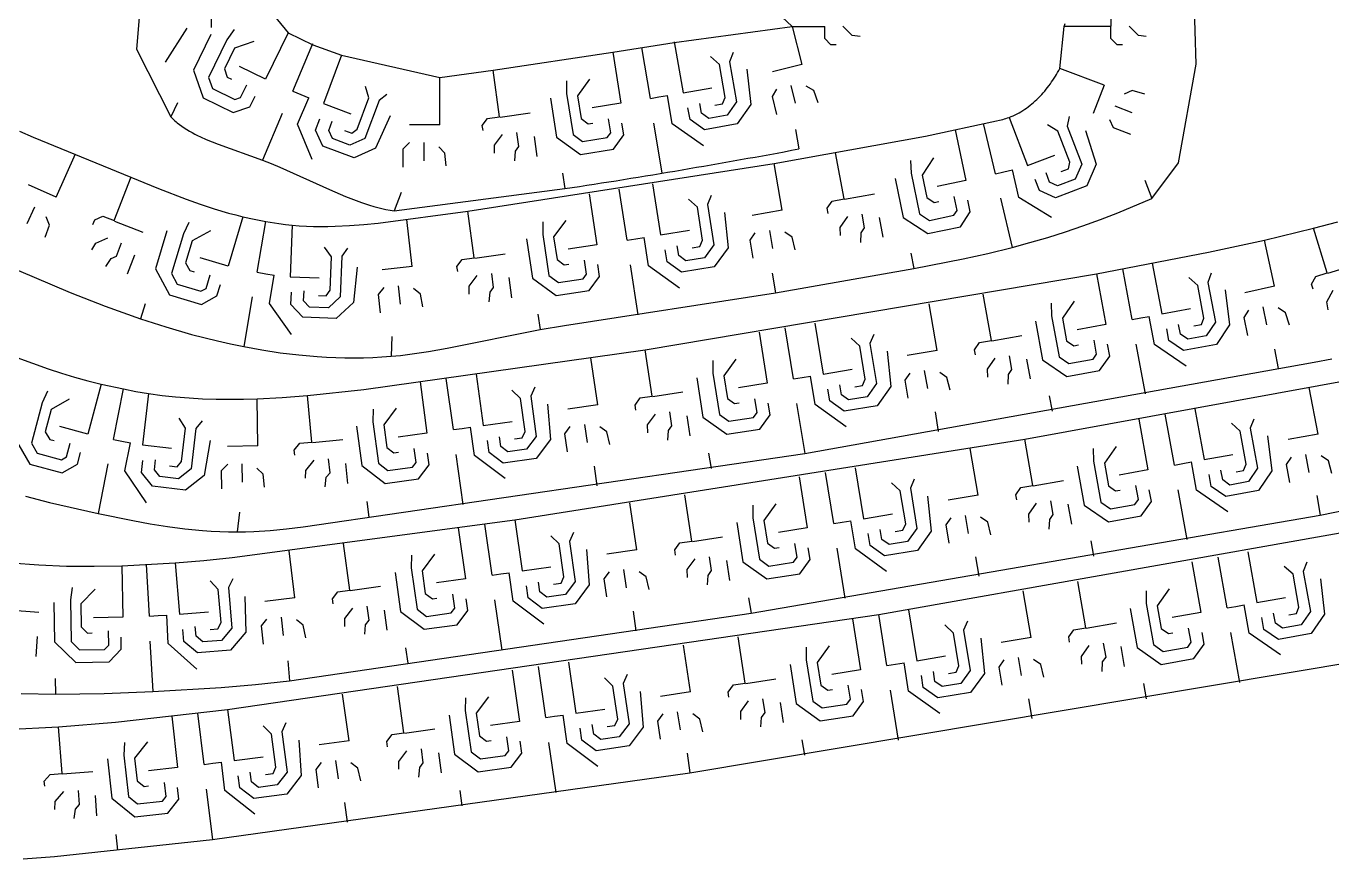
# Model space of a CAD drawing. Extents: x -16 to 156, y 12 to 93.
# Drawn here: x 50.5 to 113.2, y 11.7 to 51.6 of the extents above; entities that cross this region are included whole.
import ezdxf

# ---------------------------------------------------------------- set-up
doc = ezdxf.new("R2010")
doc.units = 0
doc.layers.add('1_-_LINES', color=1, linetype='CONTINUOUS')

msp = doc.modelspace()

# ---------------------------------------------------------------- linework, layer by layer
at = {"layer": '1_-_LINES'}
for p, q in [((106.657, 49.793), (106.462, 55.472)), ((55.996, 52.996), (55.784, 50.501)), ((59.379, 53.011), (59.379, 51.545)), ((61.649, 53.031), (63.071, 51.295)), ((87.265, 51.591), (85.761, 53.002)), ((102.578, 51.611), (102.578, 53.076)), ((57.181, 49.876), (58.221, 51.511)), ((60.476, 51.446), (60.123, 50.95)), ((81.599, 50.825), (87.265, 51.591)), ((87.265, 51.591), (87.726, 49.775)), ((87.265, 51.591), (88.82, 51.591)), ((88.819, 51.011), (88.82, 51.591)), ((90.142, 51.16), (89.692, 51.61)), ((100.104, 49.574), (100.308, 51.591)), ((100.308, 51.591), (100.36, 51.736)), ((102.558, 51.591), (100.308, 51.591)), ((102.558, 51.011), (102.558, 51.591)), ((103.88, 51.161), (103.43, 51.611)), ((59.36, 51.21), (58.529, 49.501)), ((60.123, 50.95), (59.248, 49.151)), ((61.421, 50.874), (60.485, 50.551)), ((63.071, 51.295), (61.987, 49.067)), ((63.071, 51.295), (64.254, 50.719)), ((63.289, 48.496), (64.254, 50.779)), ((78.645, 50.355), (81.599, 50.825)), ((81.594, 50.852), (82.026, 48.412)), ((89.119, 50.711), (88.819, 51.011)), ((90.52, 51.11), (90.142, 51.16)), ((102.858, 50.711), (102.558, 51.011)), ((104.258, 51.111), (103.88, 51.161)), ((55.784, 50.501), (57.435, 47.253)), ((60.485, 50.551), (60.004, 49.562)), ((64.254, 50.719), (65.633, 50.213)), ((65.633, 50.213), (64.759, 47.895)), ((65.633, 50.213), (70.349, 49.149)), ((72.899, 49.492), (78.645, 50.355)), ((78.645, 50.355), (79.035, 47.908)), ((80.451, 48.143), (80.039, 50.586)), ((83.767, 49.764), (83.344, 50.146)), ((84.427, 50.338), (84.25, 49.901)), ((89.369, 50.711), (89.119, 50.711)), ((103.108, 50.711), (102.858, 50.711)), ((60.004, 49.562), (60.143, 49.161)), ((61.987, 49.067), (60.73, 49.678)), ((84.046, 48.189), (83.767, 49.764)), ((84.25, 49.901), (84.59, 47.981)), ((85.076, 49.539), (85.274, 47.848)), ((87.726, 49.775), (86.317, 49.417)), ((100.054, 49.48), (100.104, 49.574)), ((102.227, 48.773), (100.104, 49.574)), ((105.803, 45.056), (106.657, 49.793)), ((58.529, 49.501), (58.991, 48.165)), ((59.248, 49.151), (59.433, 48.617)), ((60.143, 49.161), (60.342, 49.064)), ((70.349, 49.149), (72.899, 49.492)), ((70.349, 46.879), (70.349, 49.149)), ((73.215, 47.264), (72.899, 49.492)), ((76.432, 48.99), (76.428, 48.382)), ((77.535, 49.064), (76.953, 48.263)), ((99.651, 48.841), (99.714, 48.93)), ((99.714, 48.93), (99.775, 49.02)), ((99.775, 49.02), (99.835, 49.111)), ((99.835, 49.111), (99.892, 49.202)), ((99.892, 49.202), (99.948, 49.294)), ((99.948, 49.294), (100.002, 49.387)), ((100.002, 49.387), (100.054, 49.48)), ((59.433, 48.617), (60.512, 48.092)), ((60.779, 48.184), (61.076, 48.794)), ((63.289, 48.496), (63.673, 48.334)), ((63.673, 48.334), (64.055, 48.173)), ((66.946, 48.168), (66.777, 48.713)), ((67.807, 48.325), (67.431, 48.039)), ((76.428, 48.382), (76.742, 46.407)), ((76.953, 48.263), (77.126, 47.176)), ((80.862, 48.212), (81.27, 48.281)), ((81.499, 46.928), (81.27, 48.281)), ((82.026, 48.412), (83.404, 48.656)), ((86.309, 48.227), (86.526, 48.591)), ((87.421, 47.913), (87.205, 48.764)), ((88.299, 48.519), (87.934, 48.736)), ((88.5, 47.929), (88.299, 48.519)), ((99.161, 48.251), (99.236, 48.331)), ((99.236, 48.331), (99.31, 48.413)), ((99.31, 48.413), (99.381, 48.496)), ((99.381, 48.496), (99.451, 48.58)), ((99.451, 48.58), (99.52, 48.666)), ((99.52, 48.666), (99.586, 48.753)), ((99.586, 48.753), (99.651, 48.841)), ((102.227, 48.773), (101.714, 47.412)), ((103.584, 48.524), (103.198, 48.349)), ((104.184, 48.351), (103.584, 48.524)), ((57.763, 47.928), (57.435, 47.253)), ((58.991, 48.165), (60.429, 47.465)), ((60.429, 47.465), (61.231, 47.742)), ((60.512, 48.092), (60.779, 48.184)), ((61.231, 47.742), (61.482, 48.256)), ((63.52, 46.909), (64.055, 48.173)), ((64.759, 47.895), (66.069, 47.401)), ((66.381, 46.671), (66.946, 48.168)), ((67.431, 48.039), (66.743, 46.214)), ((75.654, 48.157), (75.952, 46.281)), ((79.035, 47.908), (77.654, 47.688)), ((80.451, 48.143), (80.862, 48.212)), ((82.355, 47.128), (82.254, 47.697)), ((82.911, 47.429), (82.828, 47.9)), ((83.553, 47.819), (83.919, 47.884)), ((83.919, 47.884), (84.046, 48.189)), ((84.59, 47.981), (84.145, 47.343)), ((85.274, 47.848), (84.626, 46.921)), ((86.525, 47.376), (86.309, 48.227)), ((98.419, 47.62), (98.507, 47.681)), ((98.507, 47.681), (98.594, 47.745)), ((98.594, 47.745), (98.679, 47.811)), ((98.679, 47.811), (98.763, 47.879)), ((98.763, 47.879), (98.846, 47.95)), ((98.846, 47.95), (98.927, 48.022)), ((98.927, 48.022), (99.007, 48.097)), ((99.007, 48.097), (99.085, 48.173)), ((99.085, 48.173), (99.161, 48.251)), ((103.58, 47.457), (102.758, 47.767)), ((57.435, 47.253), (57.484, 47.205)), ((57.484, 47.205), (57.533, 47.157)), ((57.533, 47.157), (57.584, 47.111)), ((57.584, 47.111), (57.635, 47.065)), ((57.635, 47.065), (57.688, 47.02)), ((57.688, 47.02), (57.742, 46.976)), ((62.783, 47.411), (61.838, 45.177)), ((64.386, 46.622), (64.59, 47.163)), ((65.018, 46.598), (65.186, 47.045)), ((67.957, 47.306), (67.263, 45.751)), ((72.385, 46.844), (72.64, 47.183)), ((72.64, 47.183), (73.215, 47.264)), ((73.237, 47.247), (74.688, 47.453)), ((77.126, 47.176), (77.47, 46.927)), ((78.551, 46.492), (78.445, 47.162)), ((83.05, 46.642), (82.355, 47.128)), ((83.259, 47.186), (82.911, 47.429)), ((84.145, 47.343), (83.259, 47.186)), ((93.66, 46.326), (97.063, 47.059)), ((97.063, 47.059), (97.217, 47.094)), ((97.217, 47.094), (97.369, 47.134)), ((97.369, 47.134), (97.444, 47.155)), ((97.444, 47.155), (97.519, 47.178)), ((97.519, 47.178), (97.594, 47.203)), ((97.594, 47.203), (97.668, 47.229)), ((97.668, 47.229), (97.766, 47.268)), ((97.668, 47.229), (98.558, 44.917)), ((97.766, 47.268), (97.863, 47.309)), ((97.863, 47.309), (97.958, 47.354)), ((97.958, 47.354), (98.053, 47.401)), ((98.053, 47.401), (98.147, 47.452)), ((98.147, 47.452), (98.239, 47.505)), ((98.239, 47.505), (98.329, 47.561)), ((98.329, 47.561), (98.419, 47.62)), ((100.547, 47.267), (100.457, 46.803)), ((102.686, 46.725), (102.511, 47.112)), ((50.169, 46.564), (50.834, 46.279)), ((57.742, 46.976), (57.852, 46.89)), ((57.852, 46.89), (57.965, 46.807)), ((57.965, 46.807), (58.083, 46.728)), ((58.083, 46.728), (58.204, 46.65)), ((58.204, 46.65), (58.327, 46.576)), ((58.327, 46.576), (58.454, 46.504)), ((58.454, 46.504), (58.584, 46.434)), ((58.584, 46.434), (58.717, 46.366)), ((64.212, 45.205), (63.52, 46.909)), ((64.735, 45.849), (64.386, 46.622)), ((65.193, 46.211), (65.018, 46.598)), ((65.769, 46.605), (66.117, 46.474)), ((66.117, 46.474), (66.381, 46.671)), ((70.349, 46.879), (68.895, 46.88)), ((72.42, 46.596), (72.385, 46.844)), ((72.974, 45.895), (73.357, 46.404)), ((74.145, 45.831), (74.05, 46.502)), ((76.742, 46.407), (77.2, 46.074)), ((77.47, 46.927), (77.689, 46.962)), ((78.385, 46.263), (78.551, 46.492)), ((78.677, 45.702), (79.175, 46.389)), ((79.175, 46.389), (79.086, 46.954)), ((80.607, 46.955), (81.01, 44.564)), ((82.997, 45.863), (81.499, 46.928)), ((84.626, 46.921), (83.05, 46.642)), ((87.415, 46.653), (87.581, 45.717)), ((95.087, 46.633), (95.594, 44.207)), ((97.018, 44.525), (96.444, 46.935)), ((100.008, 46.577), (99.52, 46.871)), ((100.583, 45.084), (100.008, 46.577)), ((100.457, 46.803), (101.158, 44.984)), ((101.337, 46.606), (101.854, 44.984)), ((103.508, 46.416), (102.686, 46.725)), ((50.834, 46.279), (56.848, 43.827)), ((58.717, 46.366), (58.852, 46.301)), ((58.852, 46.301), (59.129, 46.175)), ((59.129, 46.175), (59.415, 46.056)), ((59.415, 46.056), (59.707, 45.941)), ((59.707, 45.941), (61.838, 45.177)), ((66.232, 45.285), (64.735, 45.849)), ((66.035, 45.894), (65.193, 46.211)), ((66.743, 46.214), (66.035, 45.894)), ((68.594, 45.728), (68.894, 46.028)), ((69.594, 45.15), (69.594, 46.028)), ((70.594, 45.521), (70.294, 45.821)), ((72.978, 45.514), (72.974, 45.895)), ((73.975, 45.604), (74.145, 45.831)), ((75.021, 45.349), (74.885, 46.311)), ((75.952, 46.281), (77.097, 45.45)), ((77.2, 46.074), (78.385, 46.263)), ((86.395, 45.013), (93.66, 46.326)), ((51.936, 43.407), (52.856, 45.482)), ((61.838, 45.177), (62.256, 45.012)), ((67.263, 45.751), (66.232, 45.285)), ((68.594, 44.85), (68.594, 45.728)), ((70.644, 44.899), (70.594, 45.521)), ((73.939, 45.145), (73.975, 45.604)), ((77.097, 45.45), (78.677, 45.702)), ((89.748, 43.322), (89.346, 45.536)), ((92.942, 45.163), (92.967, 44.555)), ((94.04, 45.29), (93.498, 44.461)), ((98.558, 44.917), (99.864, 45.42)), ((62.256, 45.012), (62.668, 44.841)), ((62.668, 44.841), (65.044, 43.765)), ((71.688, 42.726), (86.395, 45.013)), ((76.227, 44.553), (76.345, 43.812)), ((86.779, 42.776), (86.395, 45.013)), ((92.967, 44.555), (93.376, 42.597)), ((97.018, 44.525), (97.424, 44.621)), ((97.424, 44.621), (97.827, 44.717)), ((98.145, 43.383), (97.827, 44.717)), ((99.614, 44.122), (99.443, 44.568)), ((100.17, 44.627), (100.517, 44.761)), ((100.517, 44.761), (100.583, 45.084)), ((101.158, 44.984), (100.842, 44.273)), ((101.854, 44.984), (101.395, 43.95)), ((104.526, 43.334), (105.803, 45.056)), ((51.936, 43.407), (50.607, 43.997)), ((54.715, 42.279), (55.531, 44.376)), ((80.552, 44.042), (80.945, 41.595)), ((92.205, 44.293), (92.593, 42.434)), ((93.498, 44.461), (93.723, 43.385)), ((95.594, 44.207), (94.225, 43.921)), ((99.126, 43.719), (98.919, 44.259)), ((100.002, 43.949), (99.614, 44.122)), ((101.395, 43.95), (99.902, 43.375)), ((100.842, 44.273), (100.002, 43.949)), ((104.184, 44.22), (104.526, 43.334)), ((56.848, 43.827), (58.176, 43.306)), ((58.176, 43.306), (58.847, 43.065)), ((65.044, 43.765), (65.818, 43.435)), ((65.818, 43.435), (66.204, 43.284)), ((66.204, 43.284), (66.591, 43.144)), ((68.159, 42.741), (76.345, 43.812)), ((68.494, 43.63), (68.159, 42.741)), ((77.519, 43.571), (77.887, 41.12)), ((79.336, 41.343), (78.956, 43.792)), ((82.707, 42.92), (82.29, 43.309)), ((83.376, 43.483), (83.193, 43.049)), ((89.178, 43.218), (89.748, 43.322)), ((89.772, 43.306), (91.213, 43.568)), ((93.723, 43.385), (94.078, 43.152)), ((95.179, 42.77), (95.041, 43.433)), ((95.807, 42.697), (95.69, 43.257)), ((97.253, 43.35), (97.815, 40.991)), ((99.711, 42.42), (98.145, 43.383)), ((99.902, 43.375), (99.126, 43.719)), ((102.883, 42.653), (104.526, 43.334)), ((50.545, 42.132), (50.901, 42.934)), ((58.847, 43.065), (59.522, 42.842)), ((59.522, 42.842), (60.204, 42.64)), ((60.204, 42.64), (60.548, 42.549)), ((66.591, 43.144), (66.785, 43.08)), ((66.785, 43.08), (66.979, 43.018)), ((66.979, 43.018), (67.174, 42.961)), ((67.174, 42.961), (67.37, 42.908)), ((67.37, 42.908), (67.566, 42.859)), ((67.389, 42.16), (71.688, 42.726)), ((67.566, 42.859), (67.763, 42.815)), ((67.763, 42.815), (67.96, 42.776)), ((67.96, 42.776), (68.159, 42.741)), ((72.001, 40.498), (71.688, 42.726)), ((82.961, 41.34), (82.707, 42.92)), ((83.193, 43.049), (83.503, 41.123)), ((84.013, 42.674), (84.184, 40.98)), ((86.779, 42.776), (85.346, 42.53)), ((88.936, 42.87), (89.178, 43.218)), ((88.981, 42.624), (88.936, 42.87)), ((94.078, 43.152), (94.295, 43.198)), ((95.024, 42.533), (95.179, 42.77)), ((95.343, 41.987), (95.807, 42.697)), ((102.052, 42.334), (102.883, 42.653)), ((51.403, 41.478), (51.61, 42.066)), ((51.61, 42.066), (51.457, 42.462)), ((53.695, 42.086), (53.786, 42.319)), ((53.786, 42.319), (54.175, 42.489)), ((54.175, 42.489), (54.715, 42.279)), ((54.726, 42.253), (56.092, 41.722)), ((58.307, 42.195), (58.039, 41.649)), ((60.893, 42.464), (60.182, 40.09)), ((60.548, 42.549), (60.893, 42.464)), ((60.893, 42.464), (61.442, 42.344)), ((61.442, 42.344), (61.994, 42.24)), ((61.58, 39.797), (61.994, 42.24)), ((61.994, 42.24), (62.622, 42.139)), ((62.622, 42.139), (62.938, 42.097)), ((62.938, 42.097), (63.253, 42.062)), ((63.253, 42.062), (63.156, 39.586)), ((63.253, 42.062), (63.596, 42.033)), ((63.596, 42.033), (63.94, 42.012)), ((63.94, 42.012), (64.284, 41.999)), ((64.284, 41.999), (64.629, 41.994)), ((64.629, 41.994), (64.973, 41.995)), ((64.973, 41.995), (65.318, 42.004)), ((65.318, 42.004), (66.009, 42.038)), ((66.009, 42.038), (66.699, 42.091)), ((66.699, 42.091), (67.389, 42.16)), ((69.021, 40.072), (68.766, 42.327)), ((75.294, 42.226), (75.284, 41.618)), ((76.397, 42.29), (75.808, 41.494)), ((89.562, 41.945), (89.924, 42.468)), ((90.734, 41.926), (90.613, 42.593)), ((91.628, 41.479), (91.455, 42.435)), ((92.593, 42.434), (93.777, 41.659)), ((93.376, 42.597), (93.85, 42.288)), ((93.85, 42.288), (95.024, 42.533)), ((100.374, 41.745), (101.216, 42.031)), ((101.216, 42.031), (102.052, 42.334)), ((112.288, 41.918), (113.457, 42.218)), ((53.835, 41.203), (54.417, 41.459)), ((57.244, 41.783), (56.698, 39.963)), ((58.039, 41.649), (57.465, 39.733)), ((59.332, 41.784), (58.46, 41.314)), ((74.508, 41.401), (74.79, 39.522)), ((75.284, 41.618), (75.581, 39.64)), ((75.808, 41.494), (75.971, 40.407)), ((79.336, 41.343), (79.748, 41.407)), ((79.748, 41.407), (80.158, 41.471)), ((80.368, 40.115), (80.158, 41.471)), ((80.945, 41.595), (82.328, 41.818)), ((85.245, 41.344), (85.49, 41.691)), ((86.328, 40.944), (86.18, 41.809)), ((87.251, 41.48), (86.904, 41.724)), ((87.405, 40.875), (87.251, 41.48)), ((89.58, 41.564), (89.562, 41.945)), ((90.555, 41.233), (90.573, 41.693)), ((90.573, 41.693), (90.734, 41.926)), ((93.777, 41.659), (95.343, 41.987)), ((98.673, 41.224), (99.526, 41.475)), ((99.526, 41.475), (100.374, 41.745)), ((109.929, 41.347), (112.288, 41.918)), ((112.946, 39.766), (112.288, 41.918)), ((53.651, 40.869), (53.835, 41.203)), ((54.824, 40.573), (55.07, 41.205)), ((58.46, 41.314), (58.145, 40.26)), ((65.145, 40.536), (64.813, 41)), ((65.912, 40.956), (65.646, 40.567)), ((77.887, 41.12), (76.504, 40.913)), ((81.254, 40.306), (81.162, 40.877)), ((81.815, 40.599), (81.739, 41.071)), ((82.463, 40.978), (82.83, 41.037)), ((82.83, 41.037), (82.961, 41.34)), ((83.503, 41.123), (83.047, 40.493)), ((84.184, 40.98), (83.521, 40.063)), ((85.393, 40.479), (85.245, 41.344)), ((96.646, 40.705), (97.815, 40.991)), ((97.815, 40.991), (98.673, 41.224)), ((101.871, 39.732), (107.245, 40.764)), ((107.245, 40.764), (109.929, 41.347)), ((110.414, 39.131), (109.929, 41.347)), ((49.259, 40.259), (52.597, 38.836)), ((54.309, 40.077), (54.565, 40.46)), ((54.565, 40.46), (54.824, 40.573)), ((55.352, 39.724), (55.704, 40.63)), ((58.145, 40.26), (58.346, 39.887)), ((60.182, 40.09), (58.842, 40.492)), ((65.081, 38.938), (65.145, 40.536)), ((65.646, 40.567), (65.569, 38.618)), ((71.171, 40.079), (71.426, 40.418)), ((71.426, 40.418), (72.001, 40.498)), ((72.023, 40.481), (73.475, 40.684)), ((75.971, 40.407), (76.313, 40.154)), ((76.313, 40.154), (76.532, 40.187)), ((77.391, 39.709), (77.29, 40.38)), ((78.014, 39.6), (77.929, 40.166)), ((79.477, 40.154), (79.849, 37.757)), ((81.852, 39.03), (80.368, 40.115)), ((81.942, 39.809), (81.254, 40.306)), ((82.158, 40.35), (81.815, 40.599)), ((83.047, 40.493), (82.158, 40.35)), ((92.951, 40.721), (93.105, 39.986)), ((93.105, 39.986), (95.469, 40.448)), ((95.469, 40.448), (96.646, 40.705)), ((104.538, 40.232), (105.001, 37.798)), ((112.971, 39.753), (114.372, 40.181)), ((56.698, 39.963), (57.369, 38.718)), ((57.465, 39.733), (57.733, 39.235)), ((58.346, 39.887), (58.559, 39.823)), ((59.132, 39.025), (59.326, 39.674)), ((61.58, 39.797), (61.991, 39.727)), ((61.991, 39.727), (62.399, 39.658)), ((62.17, 38.305), (62.399, 39.658)), ((63.156, 39.586), (64.554, 39.531)), ((66.376, 40.037), (66.209, 38.343)), ((69.021, 40.072), (67.576, 39.909)), ((71.206, 39.831), (71.171, 40.079)), ((71.758, 39.129), (72.142, 39.637)), ((72.929, 39.063), (72.835, 39.734)), ((73.805, 38.58), (73.67, 39.542)), ((74.79, 39.522), (75.927, 38.681)), ((75.581, 39.64), (76.036, 39.304)), ((77.222, 39.482), (77.391, 39.709)), ((77.509, 38.918), (78.014, 39.6)), ((80.206, 36.079), (101.871, 39.732)), ((83.521, 40.063), (81.942, 39.809)), ((86.306, 39.751), (86.457, 38.813)), ((86.457, 38.813), (93.105, 39.986)), ((101.871, 39.732), (102.321, 37.295)), ((103.581, 37.531), (103.125, 39.966)), ((106.724, 39.172), (106.296, 39.549)), ((107.377, 39.755), (107.206, 39.315)), ((112.192, 39.222), (112.391, 39.597)), ((112.391, 39.597), (112.946, 39.766)), ((57.733, 39.235), (58.883, 38.891)), ((58.883, 38.891), (59.132, 39.025)), ((59.649, 38.661), (59.813, 39.209)), ((63.811, 38.437), (63.83, 38.915)), ((64.893, 38.667), (65.081, 38.938)), ((67.407, 38.731), (67.672, 39.062)), ((68.466, 38.269), (68.367, 39.141)), ((69.418, 38.751), (69.086, 39.015)), ((71.761, 38.748), (71.758, 39.129)), ((72.759, 38.837), (72.929, 39.063)), ((75.927, 38.681), (77.509, 38.918)), ((76.036, 39.304), (77.222, 39.482)), ((107.024, 37.601), (106.724, 39.172)), ((107.206, 39.315), (107.571, 37.399)), ((108.036, 38.964), (108.256, 37.275)), ((110.414, 39.131), (108.994, 38.82)), ((112.265, 38.983), (112.192, 39.222)), ((112.921, 38.376), (113.22, 38.938)), ((52.597, 38.836), (54.28, 38.176)), ((56.196, 38.286), (55.981, 37.568)), ((57.369, 38.718), (58.902, 38.259)), ((58.902, 38.259), (59.649, 38.661)), ((61.337, 38.624), (60.932, 36.233)), ((63.235, 36.807), (62.17, 38.305)), ((63.203, 38.261), (63.226, 38.839)), ((63.779, 37.638), (63.203, 38.261)), ((64.099, 38.126), (63.811, 38.437)), ((64.521, 38.682), (64.893, 38.667)), ((65.569, 38.618), (64.998, 38.09)), ((66.209, 38.343), (65.378, 37.575)), ((67.506, 37.858), (67.407, 38.731)), ((69.537, 38.138), (69.418, 38.751)), ((72.722, 38.378), (72.759, 38.837)), ((76.33, 37.248), (86.457, 38.813)), ((94.217, 36.05), (93.832, 38.286)), ((96.824, 36.528), (96.428, 38.743)), ((99.693, 38.313), (99.703, 37.704)), ((100.792, 38.414), (100.231, 37.599)), ((112.984, 38), (112.921, 38.376)), ((54.28, 38.176), (55.981, 37.568)), ((65.378, 37.575), (63.779, 37.638)), ((64.998, 38.09), (64.099, 38.126)), ((75.049, 37.791), (75.16, 37.049)), ((99.703, 37.704), (100.067, 35.738)), ((103.581, 37.531), (103.991, 37.608)), ((103.991, 37.608), (104.398, 37.684)), ((104.651, 36.335), (104.398, 37.684)), ((105.001, 37.798), (106.376, 38.06)), ((108.947, 37.63), (109.176, 37.987)), ((109.135, 36.772), (108.947, 37.63)), ((110.048, 37.279), (109.86, 38.137)), ((110.945, 37.857), (110.588, 38.086)), ((111.127, 37.26), (110.945, 37.857)), ((55.981, 37.568), (57.2, 37.176)), ((57.2, 37.176), (58.431, 36.82)), ((70.701, 36.15), (75.16, 37.049)), ((75.16, 37.049), (76.33, 37.248)), ((87.324, 34.684), (86.928, 37.13)), ((88.345, 37.361), (88.749, 34.916)), ((98.935, 37.461), (99.28, 35.592)), ((100.231, 37.599), (100.431, 36.517)), ((102.321, 37.295), (100.946, 37.041)), ((105.346, 36.518), (105.238, 37.086)), ((105.898, 36.827), (105.809, 37.296)), ((106.535, 37.225), (106.901, 37.294)), ((106.901, 37.294), (107.024, 37.601)), ((107.571, 37.399), (107.133, 36.756)), ((108.256, 37.275), (107.62, 36.34)), ((58.431, 36.82), (59.675, 36.504)), ((59.675, 36.504), (60.302, 36.363)), ((60.302, 36.363), (60.932, 36.233)), ((68.046, 36.719), (68.009, 35.77)), ((85.67, 36.927), (86.058, 34.48)), ((90.505, 36.248), (90.087, 36.635)), ((91.172, 36.815), (90.991, 36.379)), ((90.991, 36.379), (91.309, 34.456)), ((96.01, 36.078), (96.253, 36.426)), ((96.253, 36.426), (96.824, 36.528)), ((96.847, 36.512), (98.29, 36.77)), ((100.431, 36.517), (100.781, 36.276)), ((101.873, 35.868), (101.75, 36.535)), ((106.048, 36.041), (105.346, 36.518)), ((106.249, 36.588), (105.898, 36.827)), ((107.133, 36.756), (106.249, 36.588)), ((49.061, 36.07), (51.555, 35.165)), ((60.932, 36.233), (61.809, 36.074)), ((61.809, 36.074), (62.69, 35.94)), ((62.69, 35.94), (63.575, 35.833)), ((63.575, 35.833), (64.463, 35.755)), ((64.463, 35.755), (64.907, 35.727)), ((64.907, 35.727), (65.351, 35.707)), ((66.698, 34.181), (80.206, 36.079)), ((67.125, 35.713), (67.567, 35.737)), ((67.567, 35.737), (68.009, 35.77)), ((68.009, 35.77), (68.46, 35.813)), ((68.46, 35.813), (68.909, 35.866)), ((68.909, 35.866), (69.806, 35.995)), ((69.806, 35.995), (70.701, 36.15)), ((80.544, 33.854), (80.206, 36.079)), ((90.767, 34.67), (90.505, 36.248)), ((91.812, 36.009), (91.991, 34.315)), ((94.217, 36.05), (92.783, 35.803)), ((96.054, 35.832), (96.01, 36.078)), ((97.805, 35.129), (97.686, 35.796)), ((100.067, 35.738), (100.533, 35.417)), ((100.781, 36.276), (100.999, 36.317)), ((101.713, 35.635), (101.873, 35.868)), ((102.018, 35.081), (102.499, 35.78)), ((102.499, 35.78), (102.395, 36.343)), ((103.759, 36.346), (104.206, 33.963)), ((106.169, 35.297), (104.651, 36.335)), ((107.62, 36.34), (106.048, 36.041)), ((110.412, 36.108), (110.59, 35.175)), ((51.555, 35.165), (52.185, 34.959)), ((65.351, 35.707), (65.795, 35.696)), ((65.795, 35.696), (66.239, 35.693)), ((66.239, 35.693), (66.682, 35.699)), ((66.682, 35.699), (67.125, 35.713)), ((77.925, 33.445), (77.598, 35.69)), ((83.456, 35.563), (83.452, 34.955)), ((84.558, 35.637), (83.977, 34.836)), ((87.86, 31.101), (112.312, 35.481)), ((88.749, 34.916), (90.131, 35.144)), ((96.633, 35.151), (96.997, 35.673)), ((96.65, 34.77), (96.633, 35.151)), ((97.644, 34.897), (97.805, 35.129)), ((98.698, 34.679), (98.527, 35.636)), ((99.28, 35.592), (100.445, 34.791)), ((100.533, 35.417), (101.713, 35.635)), ((112.312, 35.481), (113.17, 35.648)), ((52.185, 34.959), (52.818, 34.765)), ((52.818, 34.765), (53.455, 34.587)), ((53.455, 34.587), (54.097, 34.427)), ((69.401, 34.535), (69.729, 32.079)), ((70.998, 32.254), (70.659, 34.708)), ((72.088, 34.906), (72.43, 32.452)), ((82.677, 34.731), (82.975, 32.854)), ((83.452, 34.955), (83.765, 32.98)), ((83.977, 34.836), (84.149, 33.75)), ((86.058, 34.48), (84.677, 34.261)), ((87.324, 34.684), (87.736, 34.75)), ((87.736, 34.75), (88.144, 34.817)), ((88.364, 33.462), (88.144, 34.817)), ((90.636, 34.367), (90.767, 34.67)), ((92.683, 34.617), (92.928, 34.964)), ((92.832, 33.752), (92.683, 34.617)), ((93.767, 34.217), (93.618, 35.082)), ((94.689, 34.753), (94.343, 34.998)), ((94.844, 34.149), (94.689, 34.753)), ((97.624, 34.436), (97.644, 34.897)), ((98.424, 31.79), (114.679, 34.761)), ((100.445, 34.791), (102.018, 35.081)), ((51.519, 34.088), (51.266, 33.535)), ((54.097, 34.427), (53.45, 32.035)), ((54.097, 34.427), (55.156, 34.202)), ((54.682, 31.77), (55.156, 34.202)), ((55.156, 34.202), (55.762, 34.086)), ((55.762, 34.086), (56.37, 33.983)), ((56.37, 33.983), (56.081, 31.522)), ((56.37, 33.983), (57.015, 33.892)), ((57.015, 33.892), (57.662, 33.821)), ((62.781, 33.798), (63.988, 33.892)), ((63.988, 33.892), (66.698, 34.181)), ((64.208, 31.653), (63.988, 33.892)), ((74.219, 33.739), (73.81, 34.137)), ((74.9, 34.289), (74.707, 33.858)), ((74.707, 33.858), (74.977, 31.927)), ((79.97, 33.767), (80.544, 33.854)), ((80.566, 33.837), (82.015, 34.058)), ((89.064, 33.628), (88.97, 34.198)), ((89.623, 33.923), (89.545, 34.395)), ((89.968, 33.676), (89.623, 33.923)), ((90.269, 34.306), (90.636, 34.367)), ((91.309, 34.456), (90.856, 33.823)), ((91.991, 34.315), (91.332, 33.395)), ((99.598, 33.872), (99.734, 33.134)), ((112.502, 32.039), (112.081, 34.268)), ((51.266, 33.535), (50.743, 31.605)), ((52.555, 33.705), (51.696, 33.212)), ((57.662, 33.821), (58.312, 33.769)), ((58.312, 33.769), (58.963, 33.733)), ((58.963, 33.733), (59.615, 33.713)), ((59.615, 33.713), (60.267, 33.707)), ((60.267, 33.707), (60.92, 33.715)), ((60.92, 33.715), (61.572, 33.734)), ((61.572, 33.734), (62.781, 33.798)), ((61.606, 31.466), (61.572, 33.734)), ((67.154, 33.226), (67.135, 32.618)), ((68.258, 33.273), (67.657, 32.486)), ((74.44, 32.155), (74.219, 33.739)), ((75.519, 33.466), (75.655, 31.769)), ((77.925, 33.445), (76.486, 33.235)), ((79.719, 33.425), (79.97, 33.767)), ((79.756, 33.178), (79.719, 33.425)), ((84.149, 33.75), (84.492, 33.5)), ((84.492, 33.5), (84.712, 33.535)), ((85.574, 33.064), (85.468, 33.734)), ((86.198, 32.961), (86.108, 33.526)), ((87.472, 33.495), (87.86, 31.101)), ((89.855, 32.387), (88.364, 33.462)), ((89.754, 33.134), (89.064, 33.628)), ((91.332, 33.395), (89.754, 33.134)), ((90.856, 33.823), (89.968, 33.676)), ((106.585, 33.246), (107.034, 30.809)), ((51.696, 33.212), (51.409, 32.15)), ((58.138, 32.315), (57.843, 32.803)), ((58.935, 32.674), (58.64, 32.306)), ((67.135, 32.618), (67.399, 30.636)), ((72.43, 32.452), (73.816, 32.645)), ((80.317, 32.483), (80.694, 32.995)), ((81.488, 32.43), (81.386, 33.1)), ((82.369, 31.957), (82.223, 32.918)), ((82.975, 32.854), (84.119, 32.024)), ((83.765, 32.98), (84.223, 32.647)), ((84.223, 32.647), (85.408, 32.835)), ((85.408, 32.835), (85.574, 33.064)), ((85.699, 32.274), (86.198, 32.961)), ((94.119, 33.096), (94.274, 32.159)), ((103.894, 32.757), (104.331, 30.318)), ((105.603, 30.548), (105.16, 32.986)), ((109.422, 32.751), (109.248, 32.312)), ((51.409, 32.15), (51.62, 31.782)), ((53.45, 32.035), (52.1, 32.4)), ((57.951, 30.726), (58.138, 32.315)), ((58.64, 32.306), (58.413, 30.37)), ((66.355, 32.413), (66.606, 30.53)), ((67.657, 32.486), (67.802, 31.396)), ((69.729, 32.079), (68.343, 31.894)), ((70.998, 32.254), (71.412, 32.311)), ((71.412, 32.311), (71.822, 32.367)), ((72.01, 31.008), (71.822, 32.367)), ((74.302, 31.855), (74.44, 32.155)), ((76.354, 32.052), (76.608, 32.392)), ((76.481, 31.183), (76.354, 32.052)), ((77.427, 31.624), (77.301, 32.493)), ((78.363, 32.136), (78.023, 32.39)), ((78.502, 31.528), (78.363, 32.136)), ((80.324, 32.101), (80.317, 32.483)), ((81.289, 31.742), (81.32, 32.202)), ((81.32, 32.202), (81.488, 32.43)), ((84.119, 32.024), (85.699, 32.274)), ((108.765, 32.172), (108.34, 32.552)), ((109.055, 30.599), (108.765, 32.172)), ((109.248, 32.312), (109.601, 30.394)), ((112.502, 32.039), (111.073, 31.769)), ((49.971, 31.814), (50.675, 30.587)), ((50.743, 31.605), (51.025, 31.114)), ((51.62, 31.782), (51.834, 31.724)), ((52.429, 30.942), (52.606, 31.596)), ((54.682, 31.77), (55.091, 31.69)), ((55.091, 31.69), (55.497, 31.611)), ((55.235, 30.264), (55.497, 31.611)), ((56.081, 31.522), (57.472, 31.358)), ((59.327, 31.722), (59.029, 30.046)), ((61.606, 31.466), (60.152, 31.444)), ((63.362, 31.268), (63.631, 31.596)), ((63.631, 31.596), (64.208, 31.653)), ((64.23, 31.635), (65.689, 31.778)), ((67.802, 31.396), (68.139, 31.138)), ((69.21, 30.676), (69.12, 31.348)), ((72.711, 31.156), (72.631, 31.729)), ((73.278, 31.437), (73.212, 31.911)), ((73.616, 31.182), (73.278, 31.437)), ((73.934, 31.803), (74.302, 31.855)), ((73.942, 27.923), (98.424, 31.79)), ((74.977, 31.927), (74.508, 31.306)), ((75.655, 31.769), (74.973, 30.866)), ((96.18, 29.101), (95.802, 31.339)), ((98.81, 29.573), (98.424, 31.79)), ((101.708, 31.349), (101.715, 30.741)), ((102.808, 31.445), (102.243, 30.632)), ((110.076, 31.956), (110.285, 30.266)), ((51.025, 31.114), (52.183, 30.801)), ((52.183, 30.801), (52.429, 30.942)), ((52.956, 30.592), (53.105, 31.144)), ((56.026, 30.197), (56.094, 30.771)), ((56.645, 30.326), (56.701, 30.8)), ((57.742, 30.471), (57.951, 30.726)), ((63.387, 31.019), (63.362, 31.268)), ((63.783, 27.582), (87.86, 31.101)), ((63.91, 30.295), (64.314, 30.787)), ((65.077, 30.181), (65.01, 30.855)), ((68.139, 31.138), (68.359, 31.168)), ((69.831, 30.557), (69.755, 31.124)), ((71.119, 31.062), (71.451, 28.66)), ((73.475, 29.899), (72.01, 31.008)), ((73.388, 30.645), (72.711, 31.156)), ((74.973, 30.866), (73.388, 30.645)), ((74.508, 31.306), (73.616, 31.182)), ((83.249, 31.126), (83.367, 30.385)), ((101.715, 30.741), (102.068, 28.772)), ((107.034, 30.809), (108.41, 31.062)), ((110.991, 30.582), (111.23, 30.932)), ((112.081, 30.199), (111.918, 31.062)), ((112.995, 30.75), (112.644, 30.989)), ((113.159, 30.148), (112.995, 30.75)), ((50.675, 30.587), (52.22, 30.169)), ((52.22, 30.169), (52.956, 30.592)), ((54.41, 30.603), (53.946, 28.223)), ((56.262, 28.739), (55.235, 30.264)), ((56.552, 29.531), (56.026, 30.197)), ((56.908, 29.993), (56.645, 30.326)), ((57.372, 30.514), (57.742, 30.471)), ((58.413, 30.37), (57.802, 29.888)), ((59.869, 30.288), (60.164, 30.592)), ((59.882, 29.41), (59.869, 30.288)), ((60.877, 29.725), (60.864, 30.602)), ((61.872, 30.111), (61.567, 30.407)), ((61.931, 29.49), (61.872, 30.111)), ((63.897, 29.914), (63.91, 30.295)), ((64.898, 29.962), (65.077, 30.181)), ((65.932, 29.662), (65.837, 30.629)), ((66.606, 30.53), (67.73, 29.671)), ((67.399, 30.636), (67.849, 30.292)), ((67.849, 30.292), (69.038, 30.451)), ((69.038, 30.451), (69.21, 30.676)), ((69.316, 29.883), (69.831, 30.557)), ((77.751, 30.496), (77.882, 29.555)), ((89.255, 27.743), (88.86, 30.189)), ((90.289, 30.421), (90.69, 27.976)), ((100.945, 30.501), (101.281, 28.631)), ((102.243, 30.632), (102.437, 29.55)), ((104.331, 30.318), (102.954, 30.071)), ((105.603, 30.548), (106.013, 30.622)), ((106.013, 30.622), (106.42, 30.696)), ((106.665, 29.346), (106.42, 30.696)), ((107.371, 29.526), (107.267, 30.095)), ((107.925, 29.832), (107.839, 30.302)), ((108.564, 30.226), (108.93, 30.293)), ((108.93, 30.293), (109.055, 30.599)), ((109.601, 30.394), (109.16, 29.754)), ((110.285, 30.266), (109.643, 29.334)), ((111.154, 29.719), (110.991, 30.582)), ((112.606, 28.151), (122.636, 30.224)), ((58.141, 29.344), (56.552, 29.531)), ((57.802, 29.888), (56.908, 29.993)), ((59.029, 30.046), (58.141, 29.344)), ((64.842, 29.504), (64.898, 29.962)), ((67.73, 29.671), (69.316, 29.883)), ((87.59, 29.985), (87.979, 27.538)), ((92.448, 29.306), (92.03, 29.693)), ((93.116, 29.871), (92.934, 29.436)), ((97.995, 29.127), (98.239, 29.474)), ((98.239, 29.474), (98.81, 29.573)), ((98.833, 29.557), (100.277, 29.809)), ((102.437, 29.55), (102.785, 29.307)), ((103.875, 28.893), (103.756, 29.56)), ((108.07, 29.045), (107.371, 29.526)), ((108.274, 29.591), (107.925, 29.832)), ((109.16, 29.754), (108.274, 29.591)), ((50.461, 29.064), (51.614, 28.76)), ((82.444, 26.904), (82.102, 29.128)), ((91.416, 23.376), (123.952, 29.146)), ((92.707, 27.727), (92.448, 29.306)), ((92.934, 29.436), (93.249, 27.512)), ((93.755, 29.064), (93.931, 27.37)), ((96.18, 29.101), (94.747, 28.859)), ((98.037, 28.88), (97.995, 29.127)), ((99.785, 28.17), (99.669, 28.838)), ((102.785, 29.307), (103.003, 29.346)), ((103.714, 28.661), (103.875, 28.893)), ((104.501, 28.802), (104.4, 29.365)), ((105.773, 29.362), (106.207, 26.976)), ((108.177, 28.3), (106.665, 29.346)), ((109.643, 29.334), (108.07, 29.045)), ((112.435, 29.085), (112.606, 28.151)), ((51.614, 28.76), (53.946, 28.223)), ((53.946, 28.223), (55.606, 27.883)), ((60.735, 28.284), (60.624, 27.341)), ((66.838, 28.795), (66.937, 28.052)), ((79.806, 26.485), (79.472, 28.73)), ((85.377, 28.621), (85.372, 28.013)), ((86.479, 28.695), (85.897, 27.894)), ((98.613, 28.197), (98.979, 28.718)), ((100.677, 27.716), (100.51, 28.674)), ((101.281, 28.631), (102.441, 27.823)), ((102.068, 28.772), (102.532, 28.449)), ((102.532, 28.449), (103.714, 28.661)), ((104.016, 28.106), (104.501, 28.802)), ((55.606, 27.883), (56.439, 27.733)), ((56.439, 27.733), (57.274, 27.6)), ((57.274, 27.6), (58.111, 27.49)), ((60.383, 26.11), (73.942, 27.923)), ((62.994, 27.487), (63.783, 27.582)), ((72.854, 25.265), (72.507, 27.719)), ((73.942, 27.923), (74.294, 25.47)), ((84.598, 27.789), (84.896, 25.912)), ((85.288, 23.443), (112.606, 28.151)), ((85.372, 28.013), (85.686, 26.038)), ((85.897, 27.894), (86.07, 26.808)), ((89.255, 27.743), (89.666, 27.81)), ((89.666, 27.81), (90.075, 27.876)), ((90.294, 26.521), (90.075, 27.876)), ((90.69, 27.976), (92.072, 28.202)), ((92.577, 27.424), (92.707, 27.727)), ((94.643, 27.673), (94.889, 28.019)), ((94.789, 26.807), (94.643, 27.673)), ((95.725, 27.27), (95.579, 28.136)), ((96.649, 27.803), (96.303, 28.049)), ((96.802, 27.198), (96.649, 27.803)), ((98.629, 27.816), (98.613, 28.197)), ((99.601, 27.478), (99.623, 27.939)), ((99.623, 27.939), (99.785, 28.17)), ((102.441, 27.823), (104.016, 28.106)), ((58.111, 27.49), (58.948, 27.408)), ((58.948, 27.408), (59.367, 27.378)), ((59.367, 27.378), (59.786, 27.357)), ((59.786, 27.357), (60.205, 27.344)), ((60.205, 27.344), (60.624, 27.341)), ((60.624, 27.341), (61.02, 27.347)), ((61.02, 27.347), (61.415, 27.361)), ((61.415, 27.361), (62.204, 27.412)), ((62.204, 27.412), (62.994, 27.487)), ((71.233, 27.54), (71.574, 25.085)), ((76.078, 26.765), (75.667, 27.16)), ((76.756, 27.317), (76.566, 26.885)), ((82.467, 26.888), (83.915, 27.11)), ((87.979, 27.538), (86.598, 27.319)), ((91.003, 26.687), (90.909, 27.258)), ((91.563, 26.982), (91.485, 27.453)), ((91.907, 26.734), (91.563, 26.982)), ((92.209, 27.364), (92.577, 27.424)), ((93.249, 27.512), (92.795, 26.88)), ((93.931, 27.37), (93.271, 26.451)), ((63.387, 24.182), (63.113, 26.435)), ((66.028, 24.55), (65.724, 26.78)), ((76.305, 25.181), (76.078, 26.765)), ((76.566, 26.885), (76.843, 24.955)), ((77.379, 26.497), (77.522, 24.8)), ((79.806, 26.485), (78.367, 26.272)), ((81.62, 26.474), (81.871, 26.816)), ((81.658, 26.227), (81.62, 26.474)), ((81.871, 26.816), (82.444, 26.904)), ((86.07, 26.808), (86.413, 26.558)), ((86.413, 26.558), (86.632, 26.593)), ((87.495, 26.123), (87.388, 26.792)), ((88.119, 26.019), (88.029, 26.584)), ((89.402, 26.554), (89.788, 24.16)), ((91.784, 25.445), (90.294, 26.521)), ((91.692, 26.192), (91.003, 26.687)), ((93.271, 26.451), (91.692, 26.192)), ((92.795, 26.88), (91.907, 26.734)), ((101.589, 26.909), (101.722, 26.17)), ((109.128, 26.389), (109.566, 23.95)), ((49.779, 25.861), (51.102, 25.76)), ((51.102, 25.76), (52.429, 25.705)), ((52.429, 25.705), (53.756, 25.692)), ((53.756, 25.692), (55.083, 25.721)), ((55.083, 25.721), (57.645, 25.863)), ((55.083, 25.721), (55.129, 23.244)), ((56.409, 23.303), (56.273, 25.778)), ((57.645, 25.863), (59.015, 25.974)), ((57.645, 25.863), (57.852, 23.393)), ((59.015, 25.974), (60.383, 26.11)), ((68.993, 26.219), (68.977, 25.611)), ((70.097, 26.271), (69.5, 25.481)), ((82.22, 25.532), (82.596, 26.045)), ((83.391, 25.482), (83.288, 26.152)), ((84.273, 25.01), (84.125, 25.971)), ((84.896, 25.912), (86.04, 25.082)), ((85.686, 26.038), (86.143, 25.705)), ((86.143, 25.705), (87.329, 25.894)), ((87.329, 25.894), (87.495, 26.123)), ((87.62, 25.332), (88.119, 26.019)), ((96.057, 26.148), (96.211, 25.211)), ((106.44, 25.911), (106.868, 23.47)), ((108.137, 23.695), (107.704, 26.135)), ((111.962, 25.882), (111.787, 25.444)), ((60.419, 25.092), (60.204, 24.673)), ((68.198, 25.401), (68.46, 23.519)), ((68.977, 25.611), (69.252, 23.63)), ((69.5, 25.481), (69.651, 24.392)), ((71.574, 25.085), (70.189, 24.893)), ((72.854, 25.265), (73.267, 25.324)), ((73.267, 25.324), (73.677, 25.382)), ((73.869, 24.023), (73.677, 25.382)), ((74.294, 25.47), (75.68, 25.669)), ((76.169, 24.88), (76.305, 25.181)), ((78.24, 25.088), (78.492, 25.429)), ((78.369, 24.22), (78.24, 25.088)), ((79.314, 24.663), (79.185, 25.532)), ((80.248, 25.178), (79.907, 25.431)), ((80.389, 24.57), (80.248, 25.178)), ((82.228, 25.151), (82.22, 25.532)), ((83.193, 24.794), (83.224, 25.254)), ((83.224, 25.254), (83.391, 25.482)), ((86.04, 25.082), (87.62, 25.332)), ((111.303, 25.306), (110.879, 25.687)), ((111.586, 23.732), (111.303, 25.306)), ((111.787, 25.444), (112.132, 23.525)), ((112.613, 25.085), (112.816, 23.394)), ((52.702, 24.677), (52.613, 24.075)), ((53.804, 24.597), (53.117, 23.884)), ((59.71, 24.581), (59.323, 25)), ((59.844, 22.987), (59.71, 24.581)), ((60.204, 24.673), (60.367, 22.73)), ((65.197, 24.134), (65.453, 24.472)), ((65.453, 24.472), (66.028, 24.55)), ((66.05, 24.533), (67.502, 24.731)), ((74.581, 24.175), (74.499, 24.748)), ((75.146, 24.459), (75.078, 24.932)), ((75.486, 24.204), (75.146, 24.459)), ((75.801, 24.827), (76.169, 24.88)), ((76.843, 24.955), (76.377, 24.332)), ((77.522, 24.8), (76.844, 23.894)), ((98.728, 22.279), (98.353, 24.517)), ((101.352, 22.744), (100.971, 24.961)), ((104.249, 24.511), (104.254, 23.902)), ((105.349, 24.602), (104.781, 23.792)), ((51.815, 23.96), (51.851, 22.06)), ((52.613, 24.075), (52.651, 22.075)), ((53.117, 23.884), (53.137, 22.785)), ((60.993, 24.237), (61.036, 22.535)), ((63.387, 24.182), (61.943, 24.006)), ((65.23, 23.886), (65.197, 24.134)), ((69.651, 24.392), (69.99, 24.136)), ((69.99, 24.136), (70.21, 24.167)), ((71.063, 23.679), (70.969, 24.351)), ((71.685, 23.564), (71.606, 24.131)), ((72.978, 24.074), (73.317, 21.673)), ((75.338, 22.918), (73.869, 24.023)), ((75.26, 23.667), (74.581, 24.175)), ((76.844, 23.894), (75.26, 23.667)), ((76.377, 24.332), (75.486, 24.204)), ((85.17, 24.184), (85.288, 23.443)), ((104.254, 23.902), (104.6, 21.933)), ((108.548, 23.768), (108.956, 23.841)), ((109.196, 22.49), (108.956, 23.841)), ((109.566, 23.95), (110.944, 24.197)), ((49.631, 23.595), (51.092, 23.487)), ((55.129, 23.244), (53.731, 23.218)), ((56.409, 23.303), (56.826, 23.326)), ((56.826, 23.326), (57.239, 23.349)), ((57.314, 21.979), (57.239, 23.349)), ((57.852, 23.393), (59.248, 23.511)), ((60.155, 18.823), (91.416, 23.376)), ((62.847, 22.374), (62.741, 23.245)), ((63.138, 20.203), (85.288, 23.443)), ((65.781, 23.182), (66.166, 23.689)), ((66.951, 23.112), (66.859, 23.784)), ((67.825, 22.626), (67.693, 23.589)), ((68.46, 23.519), (69.588, 22.667)), ((69.252, 23.63), (69.704, 23.289)), ((69.704, 23.289), (70.892, 23.454)), ((70.892, 23.454), (71.063, 23.679)), ((71.173, 22.887), (71.685, 23.564)), ((79.623, 23.536), (79.758, 22.596)), ((91.81, 20.93), (91.416, 23.376)), ((92.844, 23.607), (93.243, 21.161)), ((103.483, 23.665), (103.812, 21.794)), ((104.781, 23.792), (104.972, 22.709)), ((106.868, 23.47), (105.491, 23.228)), ((108.137, 23.695), (108.548, 23.768)), ((109.898, 22.666), (109.796, 23.235)), ((110.453, 22.969), (110.369, 23.44)), ((111.094, 23.361), (111.46, 23.427)), ((111.46, 23.427), (111.586, 23.732)), ((112.132, 23.525), (111.688, 22.886)), ((112.816, 23.394), (112.17, 22.465)), ((53.137, 22.785), (53.443, 22.49)), ((54.454, 21.909), (54.441, 22.587)), ((58.063, 22.084), (58.014, 22.66)), ((58.644, 22.334), (58.604, 22.81)), ((59.319, 22.664), (59.689, 22.695)), ((59.689, 22.695), (59.844, 22.987)), ((60.367, 22.73), (59.865, 22.136)), ((61.785, 22.827), (62.046, 23.161)), ((61.891, 21.955), (61.785, 22.827)), ((63.795, 22.864), (63.461, 23.125)), ((63.92, 22.252), (63.795, 22.864)), ((65.782, 22.801), (65.781, 23.182)), ((66.742, 22.427), (66.78, 22.887)), ((66.78, 22.887), (66.951, 23.112)), ((69.588, 22.667), (71.173, 22.887)), ((90.149, 23.173), (90.538, 20.726)), ((95.002, 22.49), (94.584, 22.878)), ((95.67, 23.055), (95.487, 22.62)), ((95.487, 22.62), (95.801, 20.695)), ((100.535, 22.299), (100.78, 22.646)), ((100.78, 22.646), (101.352, 22.744)), ((101.375, 22.727), (102.819, 22.975)), ((104.972, 22.709), (105.319, 22.465)), ((106.408, 22.047), (106.29, 22.715)), ((110.595, 22.182), (109.898, 22.666)), ((110.802, 22.727), (110.453, 22.969)), ((111.688, 22.886), (110.802, 22.727)), ((50.969, 21.36), (51.041, 22.33)), ((51.851, 22.06), (52.869, 21.079)), ((52.651, 22.075), (53.058, 21.683)), ((53.443, 22.49), (53.665, 22.494)), ((55.058, 21.72), (55.047, 22.292)), ((56.431, 22.106), (56.564, 19.684)), ((58.684, 20.752), (57.314, 21.979)), ((58.711, 21.537), (58.063, 22.084)), ((58.968, 22.06), (58.644, 22.334)), ((59.865, 22.136), (58.968, 22.06)), ((61.036, 22.535), (60.305, 21.671)), ((85.01, 20.09), (84.666, 22.313)), ((95.26, 20.911), (95.002, 22.49)), ((96.308, 22.247), (96.483, 20.553)), ((98.728, 22.279), (97.294, 22.039)), ((100.577, 22.053), (100.535, 22.299)), ((102.324, 21.338), (102.209, 22.006)), ((105.319, 22.465), (105.538, 22.503)), ((106.245, 21.815), (106.408, 22.047)), ((106.546, 21.259), (107.033, 21.954)), ((107.033, 21.954), (106.934, 22.517)), ((108.304, 22.509), (108.728, 20.121)), ((110.703, 21.437), (109.196, 22.49)), ((112.17, 22.465), (110.595, 22.182)), ((53.058, 21.683), (54.258, 21.705)), ((54.258, 21.705), (54.454, 21.909)), ((54.469, 21.109), (55.058, 21.72)), ((60.305, 21.671), (58.711, 21.537)), ((68.701, 21.786), (68.804, 21.043)), ((82.379, 19.668), (82.041, 21.912)), ((87.936, 21.809), (87.931, 21.2)), ((89.038, 21.882), (88.456, 21.081)), ((93.243, 21.161), (94.625, 21.387)), ((98.27, 20.448), (98.125, 21.314)), ((101.152, 21.368), (101.519, 21.888)), ((101.166, 20.987), (101.152, 21.368)), ((102.16, 21.107), (102.324, 21.338)), ((103.213, 20.882), (103.049, 21.84)), ((103.812, 21.794), (104.97, 20.982)), ((104.6, 21.933), (105.063, 21.608)), ((105.063, 21.608), (106.245, 21.815)), ((52.869, 21.079), (54.469, 21.109)), ((63.059, 21.15), (63.138, 20.203)), ((73.815, 20.701), (74.165, 18.248)), ((75.44, 18.432), (75.086, 20.884)), ((76.517, 21.092), (76.876, 18.64)), ((82.349, 15.781), (115.128, 21.269)), ((87.157, 20.976), (87.455, 19.1)), ((87.931, 21.2), (88.245, 19.225)), ((88.456, 21.081), (88.629, 19.995)), ((90.538, 20.726), (89.157, 20.506)), ((91.81, 20.93), (92.222, 20.996)), ((92.222, 20.996), (92.631, 21.062)), ((92.849, 19.707), (92.631, 21.062)), ((95.129, 20.608), (95.26, 20.911)), ((95.801, 20.695), (95.347, 20.064)), ((97.188, 20.853), (97.434, 21.198)), ((97.333, 19.987), (97.188, 20.853)), ((99.194, 20.98), (98.849, 21.226)), ((99.346, 20.375), (99.194, 20.98)), ((102.138, 20.647), (102.16, 21.107)), ((104.97, 20.982), (106.546, 21.259)), ((51.883, 20.311), (51.897, 19.561)), ((61.499, 20.024), (63.138, 20.203)), ((78.657, 19.94), (78.245, 20.334)), ((79.334, 20.494), (79.144, 20.062)), ((79.144, 20.062), (79.427, 18.132)), ((84.437, 20.001), (85.01, 20.09)), ((85.033, 20.073), (86.481, 20.297)), ((93.554, 19.873), (93.461, 20.443)), ((94.114, 20.167), (94.037, 20.638)), ((94.459, 19.919), (94.114, 20.167)), ((95.347, 20.064), (94.459, 19.919)), ((94.761, 20.548), (95.129, 20.608)), ((96.483, 20.553), (95.822, 19.635)), ((104.115, 20.071), (104.245, 19.332)), ((50.247, 19.594), (51.897, 19.561)), ((51.897, 19.561), (54.233, 19.592)), ((54.233, 19.592), (56.564, 19.684)), ((56.564, 19.684), (59.856, 19.883)), ((59.856, 19.883), (61.499, 20.024)), ((65.989, 17.315), (65.681, 19.563)), ((68.627, 17.699), (68.318, 19.928)), ((78.889, 18.357), (78.657, 19.94)), ((79.959, 19.676), (80.106, 17.979)), ((82.379, 19.668), (80.941, 19.451)), ((84.186, 19.659), (84.437, 20.001)), ((84.225, 19.412), (84.186, 19.659)), ((88.629, 19.995), (88.972, 19.746)), ((88.972, 19.746), (89.191, 19.781)), ((90.054, 19.31), (89.948, 19.98)), ((90.678, 19.207), (90.588, 19.772)), ((91.957, 19.741), (92.343, 17.347)), ((94.339, 18.631), (92.849, 19.707)), ((94.243, 19.377), (93.554, 19.873)), ((95.822, 19.635), (94.243, 19.377)), ((54.772, 18.211), (60.155, 18.823)), ((60.155, 18.823), (60.474, 16.365)), ((71.58, 19.373), (71.566, 18.764)), ((72.683, 19.429), (72.089, 18.637)), ((76.876, 18.64), (78.262, 18.843)), ((84.787, 18.717), (85.163, 19.231)), ((85.959, 18.668), (85.855, 19.338)), ((86.841, 18.197), (86.692, 19.158)), ((87.455, 19.1), (88.599, 18.269)), ((88.245, 19.225), (88.703, 18.893)), ((88.703, 18.893), (89.888, 19.081)), ((89.888, 19.081), (90.054, 19.31)), ((90.18, 18.52), (90.678, 19.207)), ((98.608, 19.329), (98.761, 18.392)), ((52.05, 17.992), (54.772, 18.211)), ((57.488, 18.498), (57.759, 16.035)), ((59.036, 16.187), (58.736, 18.647)), ((62.961, 18.179), (62.765, 17.75)), ((70.788, 18.553), (71.056, 16.672)), ((71.566, 18.764), (71.848, 16.785)), ((72.089, 18.637), (72.244, 17.548)), ((74.165, 18.248), (72.78, 18.051)), ((75.44, 18.432), (75.853, 18.492)), ((75.853, 18.492), (76.263, 18.551)), ((76.459, 17.193), (76.263, 18.551)), ((78.753, 18.056), (78.889, 18.357)), ((80.816, 18.267), (81.068, 18.609)), ((80.946, 17.399), (80.816, 18.267)), ((81.891, 17.845), (81.76, 18.713)), ((82.824, 18.361), (82.483, 18.613)), ((82.966, 17.754), (82.824, 18.361)), ((84.796, 18.336), (84.787, 18.717)), ((85.762, 17.98), (85.792, 18.44)), ((85.792, 18.44), (85.959, 18.668)), ((88.599, 18.269), (90.18, 18.52)), ((49.536, 17.865), (52.05, 17.992)), ((52.217, 15.748), (52.05, 17.992)), ((62.275, 17.636), (61.87, 18.037)), ((62.481, 16.049), (62.275, 17.636)), ((62.765, 17.75), (63.016, 15.816)), ((67.797, 17.281), (68.053, 17.62)), ((68.053, 17.62), (68.627, 17.699)), ((68.65, 17.682), (70.101, 17.884)), ((77.167, 17.347), (77.083, 17.918)), ((77.732, 17.631), (77.662, 18.104)), ((78.072, 17.378), (77.732, 17.631)), ((78.385, 18.002), (78.753, 18.056)), ((79.427, 18.132), (78.962, 17.509)), ((80.106, 17.979), (79.431, 17.072)), ((55.212, 17.241), (55.178, 16.634)), ((56.316, 17.262), (55.697, 16.49)), ((63.573, 17.35), (63.692, 15.652)), ((65.989, 17.315), (64.548, 17.117)), ((67.831, 17.034), (67.797, 17.281)), ((69.554, 16.263), (69.46, 16.935)), ((72.244, 17.548), (72.583, 17.293)), ((72.583, 17.293), (72.803, 17.325)), ((73.658, 16.841), (73.562, 17.512)), ((74.28, 16.727), (74.2, 17.294)), ((75.568, 17.241), (75.915, 14.841)), ((77.932, 16.092), (76.459, 17.193)), ((77.848, 16.84), (77.167, 17.347)), ((79.431, 17.072), (77.848, 16.84)), ((78.962, 17.509), (78.072, 17.378)), ((87.73, 17.371), (87.847, 16.631)), ((54.394, 16.447), (54.601, 14.558)), ((55.178, 16.634), (55.397, 14.646)), ((55.697, 16.49), (55.817, 15.396)), ((60.474, 16.365), (61.862, 16.545)), ((65.477, 15.498), (65.358, 16.368)), ((68.383, 16.331), (68.767, 16.838)), ((68.386, 15.949), (68.383, 16.331)), ((70.429, 15.779), (70.295, 16.742)), ((71.056, 16.672), (72.187, 15.823)), ((71.848, 16.785), (72.3, 16.445)), ((72.3, 16.445), (73.488, 16.614)), ((73.488, 16.614), (73.658, 16.841)), ((73.771, 16.049), (74.28, 16.727)), ((82.211, 16.721), (82.349, 15.781)), ((51.361, 15.384), (51.638, 15.705)), ((51.638, 15.705), (52.217, 15.748)), ((52.238, 15.729), (53.699, 15.838)), ((57.759, 16.035), (56.369, 15.882)), ((59.036, 16.187), (59.45, 16.237)), ((59.43, 12.586), (82.349, 15.781)), ((59.45, 16.237), (59.861, 16.287)), ((60.026, 14.925), (59.861, 16.287)), ((61.312, 15.343), (61.251, 15.817)), ((61.972, 15.702), (62.34, 15.75)), ((62.34, 15.75), (62.481, 16.049)), ((63.016, 15.816), (62.541, 15.2)), ((64.408, 15.935), (64.664, 16.273)), ((64.527, 15.065), (64.408, 15.935)), ((66.417, 16.003), (66.079, 16.259)), ((66.551, 15.393), (66.417, 16.003)), ((69.346, 15.578), (69.383, 16.037)), ((69.383, 16.037), (69.554, 16.263)), ((72.187, 15.823), (73.771, 16.049)), ((51.38, 15.134), (51.361, 15.384)), ((55.817, 15.396), (56.148, 15.131)), ((56.148, 15.131), (56.369, 15.155)), ((57.208, 14.644), (57.134, 15.318)), ((57.826, 14.511), (57.763, 15.079)), ((60.743, 15.067), (60.669, 15.64)), ((61.415, 14.549), (60.743, 15.067)), ((61.649, 15.084), (61.312, 15.343)), ((62.541, 15.2), (61.649, 15.084)), ((63.692, 15.652), (63.002, 14.755)), ((51.885, 14.398), (52.301, 14.88)), ((53.049, 14.255), (52.999, 14.931)), ((53.891, 13.716), (53.819, 14.685)), ((54.601, 14.558), (55.705, 13.674)), ((55.397, 14.646), (55.838, 14.292)), ((55.838, 14.292), (57.031, 14.423)), ((57.031, 14.423), (57.208, 14.644)), ((57.295, 13.849), (57.826, 14.511)), ((59.137, 14.993), (59.43, 12.586)), ((61.474, 13.792), (60.026, 14.925)), ((63.002, 14.755), (61.415, 14.549)), ((71.303, 14.939), (71.409, 14.197)), ((51.863, 14.017), (51.885, 14.398)), ((52.798, 13.585), (52.864, 14.041)), ((52.864, 14.041), (53.049, 14.255)), ((55.705, 13.674), (57.295, 13.849)), ((65.776, 14.359), (65.899, 13.417)), ((51.854, 11.763), (59.43, 12.586)), ((54.793, 12.819), (54.875, 12.073)), ((50.342, 11.652), (51.854, 11.763))]:
    msp.add_line(p, q, dxfattribs=at)
msp.add_arc((26.871, 369.584, 0), 329.508, 278.63544, 280.61712, dxfattribs=at)

doc.saveas('drawing.dxf')
